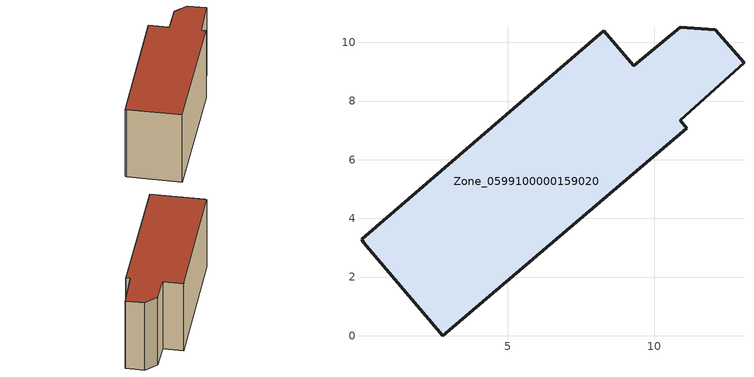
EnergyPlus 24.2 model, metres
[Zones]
Zone_0599100000159020
 floor ground (C_G): 10.88,10.52 12.07,10.43 13.05,9.31 10.88,7.34 11.11,7.07 2.78,0 0.09,3.17 0.02,3.3 8.28,10.4 9.29,9.21 z0
 wall outside (C_F): 10.88,7.34 13.05,9.31 12.07,10.43 10.88,10.52 9.29,9.21 8.28,10.4 0.02,3.3 0.09,3.17 2.78,0 11.11,7.07 10.88,7.34 z0:6.11
 roof outside (C_R): 8.28,10.4 0.02,3.3 0.09,3.17 2.78,0 11.11,7.07 10.88,7.34 13.05,9.31 12.07,10.43 10.88,10.52 9.29,9.21 z6.11
[BUILDING]
Pand.0599100000159020: North Axis=0; Terrain=City; Loads Convergence Tolerance Value=0.04; Temperature Convergence Tolerance Value=0.4; Solar Distribution=FullExterior; Maximum Number of Warmup Days=25; Minimum Number of Warmup Days=1
[Site:Location]
Rotterdam.The.Hague.AP_ZH_NLD Design_Conditions: Latitude=51.96; Longitude=4.45; Time Zone=1; Elevation=-4.5
[SITE:GROUNDTEMPERATURE:BUILDINGSURFACE]
18, 18, 18, 18, 18, 18, 18, 18, 18, 18, 18, 18
[MATERIAL] Thermal Absorptance=0.9; Solar Absorptance=0.7; Visible Absorptance=0.7
Name | Roughness | Thickness | Conductivity | Density | Specific Heat
G.TI.1946 | MediumSmooth | 0.15 | 1 | 540 | 1210
F.TI.1946 | Rough | 0.3 | 0.857143 | 1920 | 840
R.TI.1946 | MediumRough | 0.2 | 0.1 | 1500 | 1000
[CONSTRUCTION]
C_G: G.TI.1946
C_F: F.TI.1946
C_R: R.TI.1946
[ZONE]
Zone_0599100000159020: Type=1; Multiplier=1; Ceiling Height=Autocalculate; Volume=Autocalculate; Floor Area=autocalculate; Part of Total Floor Area=Yes
[ZONEINFILTRATION:DESIGNFLOWRATE]
Infil_Zone_0599100000159020: Zone or ZoneList or Space or SpaceList=Zone_0599100000159020; Schedule=AlwaysOn; Design Flow Rate Calculation Method=Flow/Area; Flow Rate per Floor Area=0.003; Constant Term Coefficient=1; Temperature Term Coefficient=0; Velocity Term Coefficient=0; Velocity Squared Term Coefficient=0
[HVACTEMPLATE:ZONE:IDEALLOADSAIRSYSTEM]
Zone_0599100000159020: Maximum Heating Supply Air Temperature=50; Minimum Cooling Supply Air Temperature=13; Maximum Heating Supply Air Humidity Ratio=0.0156; Minimum Cooling Supply Air Humidity Ratio=0.0077; Heating Limit=NoLimit; Cooling Limit=NoLimit; Dehumidification Control Type=ConstantSensibleHeatRatio; Cooling Sensible Heat Ratio=0.7; Dehumidification Setpoint=60; Humidification Control Type=None; Humidification Setpoint=30; Outdoor Air Method=None; Outdoor Air Flow Rate per Person=0.00944; Outdoor Air Flow Rate per Zone Floor Area=0; Outdoor Air Flow Rate per Zone=0; Demand Controlled Ventilation Type=None; Outdoor Air Economizer Type=NoEconomizer; Heat Recovery Type=None; Sensible Heat Recovery Effectiveness=0.7; Latent Heat Recovery Effectiveness=0.65
[ZONECONTROL:THERMOSTAT]
ThermostatControl_Zone_0599100000159020: Zone or ZoneList=Zone_0599100000159020; Control Type Schedule=DualSetpointControlType; Control 1=Thermostat_Zone_0599100000159020; Temperature Difference Between Cutout And Setpoint=0
[THERMOSTATSETPOINT:DUALSETPOINT]
Thermostat_Zone_0599100000159020: Heating Setpoint Temperature Schedule=HeatingSetpoint_Zone_0599100000159020; Cooling Setpoint Temperature Schedule=CoolingSetpoint_Zone_0599100000159020
[SCHEDULE:COMPACT]
HeatingSetpoint_Zone_0599100000159020: Through: 12/31, For: AllDays, Until: 24:00, 21
CoolingSetpoint_Zone_0599100000159020: Through: 12/31, For: AllDays, Until: 24:00, 24
DualSetpointControlType: Through: 12/31, For: AllDays, Until: 24:00, 4
AlwaysOn: Through: 12/31, For: AllDays, Until: 24:00, 1
